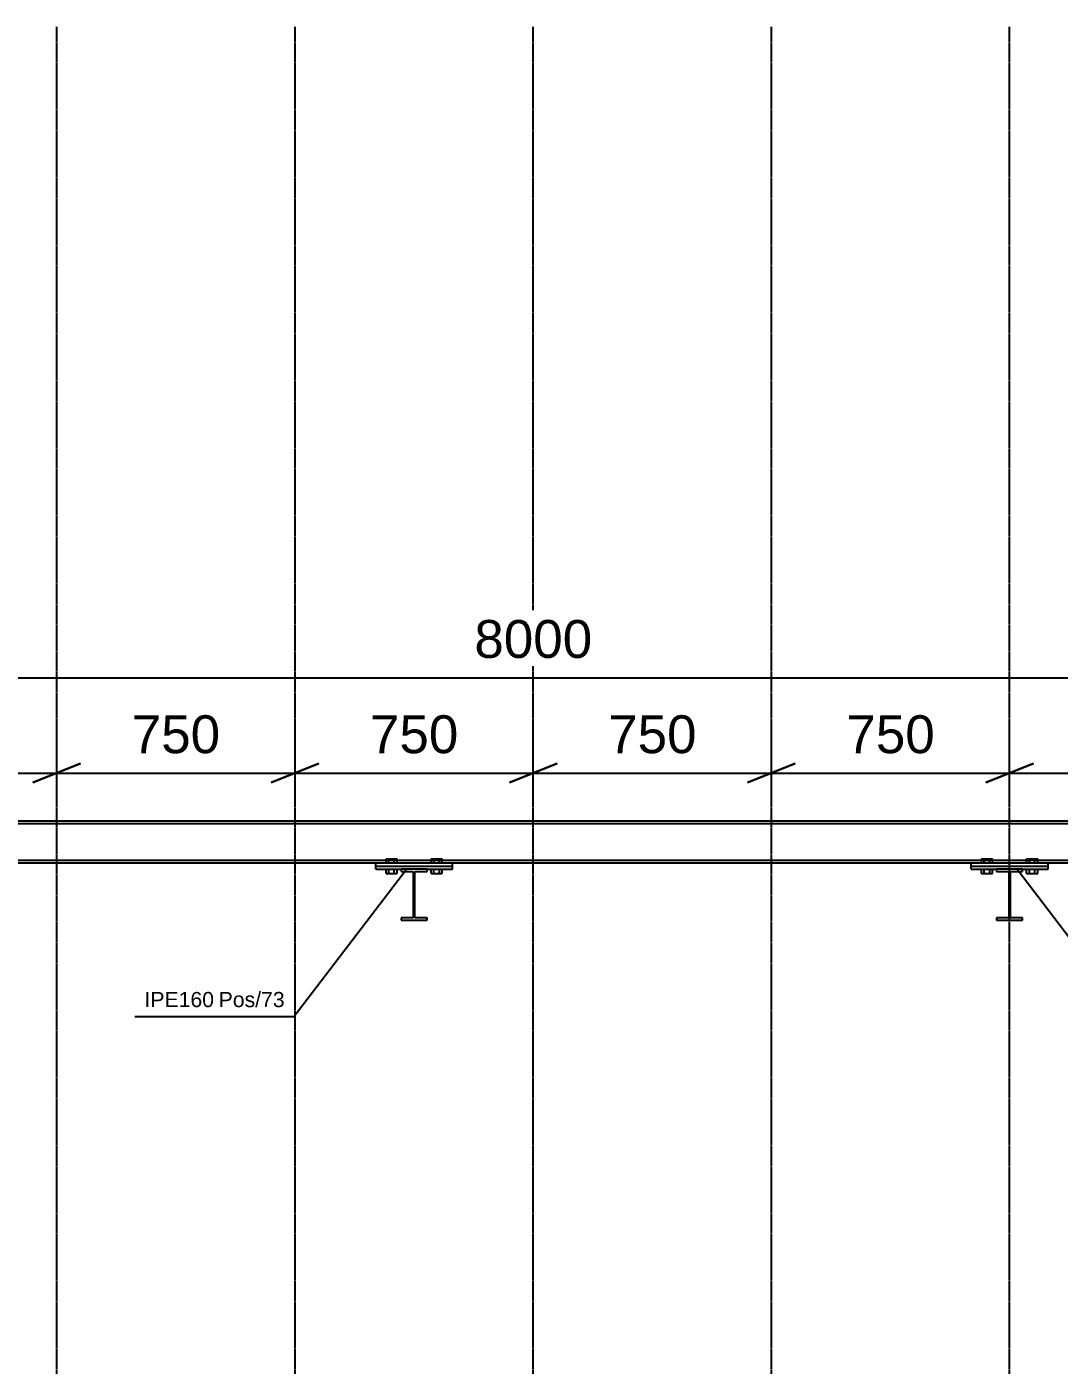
# Model space of a CAD drawing. Header units: millimetres. Extents: x -57554 to 16546, y 2142 to 98430.
# Drawn here: x -47264 to -44013, y 28510 to 32725 of the extents above; entities that cross this region are included whole.
import ezdxf

# ---------------------------------------------------------------- set-up
doc = ezdxf.new("R2010")
doc.units = ezdxf.units.MM
doc.linetypes.add('DXK_LINE_DOT3', pattern=[5.9187, 2.979, -0.9799, 0.9799, -0.9799])
doc.layers.add('S-Z2-A_TEXTUAL_ANNOTATION', color=7, linetype='Continuous')
doc.layers.add('S-Z23-A_DIMENSIONS', color=7, linetype='Continuous')
doc.styles.add('Arial', font='ARIAL.TTF', dxfattribs={"height": 0.2})

msp = doc.modelspace()

# ---------------------------------------------------------------- linework, layer by layer
at = {"color": 1, "linetype": 'DXK_LINE_DOT3'}
for p, q in [((-47169.5, 20224.6), (-47169.5, 32724.6)), ((-46419.5, 20224.6), (-46419.5, 32724.6)), ((-45669.5, 20224.6), (-45669.5, 32724.6)), ((-44919.5, 20224.6), (-44919.5, 32724.6)), ((-44169.5, 20224.6), (-44169.5, 32724.6)), ((-52169.5, 30224.6), (-39169.5, 30224.6))]:
    msp.add_line(p, q, dxfattribs=at)
at = {"color": 2, "linetype": 'Continuous'}
for p, q in [((-49093, 30224.6), (-42246, 30224.6)), ((-49093, 30216.1), (-42246, 30216.1)), ((-49093, 30100.1), (-42246, 30100.1)), ((-49093, 30091.6), (-46165.5, 30091.6)), ((-46165.5, 30081.6), (-46165.5, 30091.6)), ((-46165.5, 30091.6), (-45923.5, 30091.6)), ((-46165.5, 30081.6), (-45923.5, 30081.6)), ((-46165.5, 30071.6), (-46165.5, 30081.6)), ((-46165.5, 30081.6), (-45923.5, 30081.6)), ((-46165.5, 30071.6), (-46085.5, 30071.6)), ((-46085.5, 30071.6), (-46085.5, 30064.2)), ((-46003.5, 30071.6), (-46085.5, 30071.6)), ((-46085.5, 30064.2), (-46047, 30064.2)), ((-46047, 30064.2), (-46047, 29919)), ((-46042, 29919), (-46042, 30064.2)), ((-46042, 30064.2), (-46003.5, 30064.2)), ((-46003.5, 30064.2), (-46003.5, 30071.6)), ((-46003.5, 30071.6), (-45923.5, 30071.6)), ((-45923.5, 30091.6), (-44290.5, 30091.6)), ((-45923.5, 30081.6), (-45923.5, 30091.6)), ((-45923.5, 30071.6), (-45923.5, 30081.6)), ((-44290.5, 30081.6), (-44290.5, 30091.6)), ((-44290.5, 30091.6), (-44048.5, 30091.6)), ((-44290.5, 30081.6), (-44048.5, 30081.6)), ((-44290.5, 30071.6), (-44290.5, 30081.6)), ((-44290.5, 30081.6), (-44048.5, 30081.6)), ((-44290.5, 30071.6), (-44210.5, 30071.6)), ((-44210.5, 30071.6), (-44210.5, 30064.2)), ((-44128.5, 30071.6), (-44210.5, 30071.6)), ((-44210.5, 30064.2), (-44172, 30064.2)), ((-44172, 30064.2), (-44172, 29919)), ((-44167, 29919), (-44167, 30064.2)), ((-44167, 30064.2), (-44128.5, 30064.2)), ((-44128.5, 30064.2), (-44128.5, 30071.6)), ((-44128.5, 30071.6), (-44048.5, 30071.6)), ((-44048.5, 30091.6), (-42246, 30091.6)), ((-44048.5, 30081.6), (-44048.5, 30091.6)), ((-44048.5, 30071.6), (-44048.5, 30081.6)), ((-46047, 29919), (-46085.5, 29919)), ((-46085.5, 29919), (-46085.5, 29911.6)), ((-46085.5, 29911.6), (-46003.5, 29911.6)), ((-46003.5, 29919), (-46042, 29919)), ((-46003.5, 29911.6), (-46003.5, 29919)), ((-44172, 29919), (-44210.5, 29919)), ((-44210.5, 29919), (-44210.5, 29911.6)), ((-44210.5, 29911.6), (-44128.5, 29911.6)), ((-44128.5, 29919), (-44167, 29919)), ((-44128.5, 29911.6), (-44128.5, 29919))]:
    msp.add_line(p, q, dxfattribs=at)
at = {"color": 6, "linetype": 'Continuous'}
for p, q in [((-46132.9, 30091.6), (-46132.9, 30104.8)), ((-46132.9, 30104.8), (-46098.2, 30104.8)), ((-46124.2, 30091.6), (-46124.2, 30104.8)), ((-46106.9, 30091.6), (-46106.9, 30104.8)), ((-46098.2, 30091.6), (-46098.2, 30104.8)), ((-45990.9, 30091.6), (-45990.9, 30104.8)), ((-45990.9, 30104.8), (-45956.2, 30104.8)), ((-45982.2, 30091.6), (-45982.2, 30104.8)), ((-45964.9, 30091.6), (-45964.9, 30104.8)), ((-45956.2, 30091.6), (-45956.2, 30104.8)), ((-44257.9, 30091.6), (-44257.9, 30104.8)), ((-44257.9, 30104.8), (-44223.2, 30104.8)), ((-44249.2, 30091.6), (-44249.2, 30104.8)), ((-44231.9, 30091.6), (-44231.9, 30104.8)), ((-44223.2, 30091.6), (-44223.2, 30104.8)), ((-44115.9, 30091.6), (-44115.9, 30104.8)), ((-44115.9, 30104.8), (-44081.2, 30104.8)), ((-44107.2, 30091.6), (-44107.2, 30104.8)), ((-44089.9, 30091.6), (-44089.9, 30104.8)), ((-44081.2, 30091.6), (-44081.2, 30104.8)), ((-46132.9, 30058.4), (-46132.9, 30071.6)), ((-46132.9, 30058.4), (-46098.2, 30058.4)), ((-46124.2, 30058.4), (-46124.2, 30071.6)), ((-46106.9, 30058.4), (-46106.9, 30071.6)), ((-46098.2, 30058.4), (-46098.2, 30071.6)), ((-45990.9, 30058.4), (-45990.9, 30071.6)), ((-45990.9, 30058.4), (-45956.2, 30058.4)), ((-45982.2, 30058.4), (-45982.2, 30071.6)), ((-45964.9, 30058.4), (-45964.9, 30071.6)), ((-45956.2, 30058.4), (-45956.2, 30071.6)), ((-44257.9, 30058.4), (-44257.9, 30071.6)), ((-44257.9, 30058.4), (-44223.2, 30058.4)), ((-44249.2, 30058.4), (-44249.2, 30071.6)), ((-44231.9, 30058.4), (-44231.9, 30071.6)), ((-44223.2, 30058.4), (-44223.2, 30071.6)), ((-44115.9, 30058.4), (-44115.9, 30071.6)), ((-44115.9, 30058.4), (-44081.2, 30058.4)), ((-44107.2, 30058.4), (-44107.2, 30071.6)), ((-44089.9, 30058.4), (-44089.9, 30071.6)), ((-44081.2, 30058.4), (-44081.2, 30071.6))]:
    msp.add_line(p, q, dxfattribs=at)
at = {"layer": 'S-Z2-A_TEXTUAL_ANNOTATION'}
for p, q in [((-46068.8, 30071.1), (-46422.4, 29607.5)), ((-44145.2, 30071.1), (-43791.6, 29607.5)), ((-46923.4, 29607.5), (-46422.4, 29607.5))]:
    msp.add_line(p, q, dxfattribs=at)
at = {"layer": 'S-Z23-A_DIMENSIONS'}
for p, q in [((-49669.5, 30674.6), (-41669.5, 30674.6)), ((-47169.5, 30274.6), (-47169.5, 30499.6)), ((-47169.5, 30274.6), (-47169.5, 30499.6)), ((-46419.5, 30274.6), (-46419.5, 30499.6)), ((-46419.5, 30274.6), (-46419.5, 30499.6)), ((-45669.5, 30274.6), (-45669.5, 30499.6)), ((-45669.5, 30274.6), (-45669.5, 30499.6)), ((-44919.5, 30274.6), (-44919.5, 30499.6)), ((-44919.5, 30274.6), (-44919.5, 30499.6)), ((-44169.5, 30274.6), (-44169.5, 30499.6)), ((-44169.5, 30274.6), (-44169.5, 30499.6)), ((-47244.5, 30344.6), (-47094.5, 30404.6)), ((-47094.5, 30404.6), (-47244.5, 30344.6)), ((-46344.5, 30404.6), (-46494.5, 30344.6)), ((-46494.5, 30344.6), (-46344.5, 30404.6)), ((-45744.5, 30344.6), (-45594.5, 30404.6)), ((-45594.5, 30404.6), (-45744.5, 30344.6)), ((-44844.5, 30404.6), (-44994.5, 30344.6)), ((-44994.5, 30344.6), (-44844.5, 30404.6)), ((-44094.5, 30404.6), (-44244.5, 30344.6)), ((-44244.5, 30344.6), (-44094.5, 30404.6)), ((-47919.5, 30374.6), (-47169.5, 30374.6)), ((-47169.5, 30374.6), (-46419.5, 30374.6)), ((-46419.5, 30374.6), (-45669.5, 30374.6)), ((-45669.5, 30374.6), (-44919.5, 30374.6)), ((-44919.5, 30374.6), (-44169.5, 30374.6)), ((-44169.5, 30374.6), (-43419.5, 30374.6))]:
    msp.add_line(p, q, dxfattribs=at)

# ---------------------------------------------------------------- wipeouts: each hides what was drawn before it
for points, layer in [([(-46674.8, 29637.5), (-46674.8, 29687.5), (-46893.4, 29687.5), (-46893.4, 29637.5)], 'S-Z2-A_TEXTUAL_ANNOTATION'), ([(-46630.5, 30412.1), (-46630.5, 30587.1), (-46958.5, 30587.1), (-46958.5, 30412.1)], 'S-Z23-A_DIMENSIONS'), ([(-45880.5, 30412.1), (-45880.5, 30587.1), (-46208.5, 30587.1), (-46208.5, 30412.1)], 'S-Z23-A_DIMENSIONS'), ([(-45130.5, 30412.1), (-45130.5, 30587.1), (-45458.5, 30587.1), (-45458.5, 30412.1)], 'S-Z23-A_DIMENSIONS'), ([(-44380.5, 30412.1), (-44380.5, 30587.1), (-44708.5, 30587.1), (-44708.5, 30412.1)], 'S-Z23-A_DIMENSIONS')]:
    msp.add_wipeout(points).dxf.layer = layer

# ---------------------------------------------------------------- next in the draw order: texts
at = {"layer": 'S-Z23-A_DIMENSIONS', "style": 'Arial'}
for p in [(-46933.5, 30437.1), (-46183.5, 30437.1), (-45433.5, 30437.1), (-44683.5, 30437.1)]:
    msp.add_text('750', height=119.38, dxfattribs=at).set_placement(p)

# ---------------------------------------------------------------- next in the draw order: wipeouts: each hides what was drawn before it
for points, layer in [([(-46452.4, 29637.5), (-46452.4, 29687.5), (-46659.8, 29687.5), (-46659.8, 29637.5)], 'S-Z2-A_TEXTUAL_ANNOTATION'), ([(-45459.2, 30712.1), (-45459.2, 30887.1), (-45879.8, 30887.1), (-45879.8, 30712.1)], 'S-Z23-A_DIMENSIONS')]:
    msp.add_wipeout(points).dxf.layer = layer

# ---------------------------------------------------------------- next in the draw order: texts
at = {"layer": 'S-Z2-A_TEXTUAL_ANNOTATION', "style": 'Arial'}
for s, p in [('IPE160', (-46893.4, 29637.5)), ('Pos/73', (-46659.8, 29637.5))]:
    msp.add_text(s, height=47.75, dxfattribs=at).set_placement(p)
at = {"layer": 'S-Z23-A_DIMENSIONS', "style": 'Arial'}
msp.add_text('8000', height=119.38, dxfattribs=at).set_placement((-45854.8, 30737.1))

doc.saveas('drawing.dxf')
